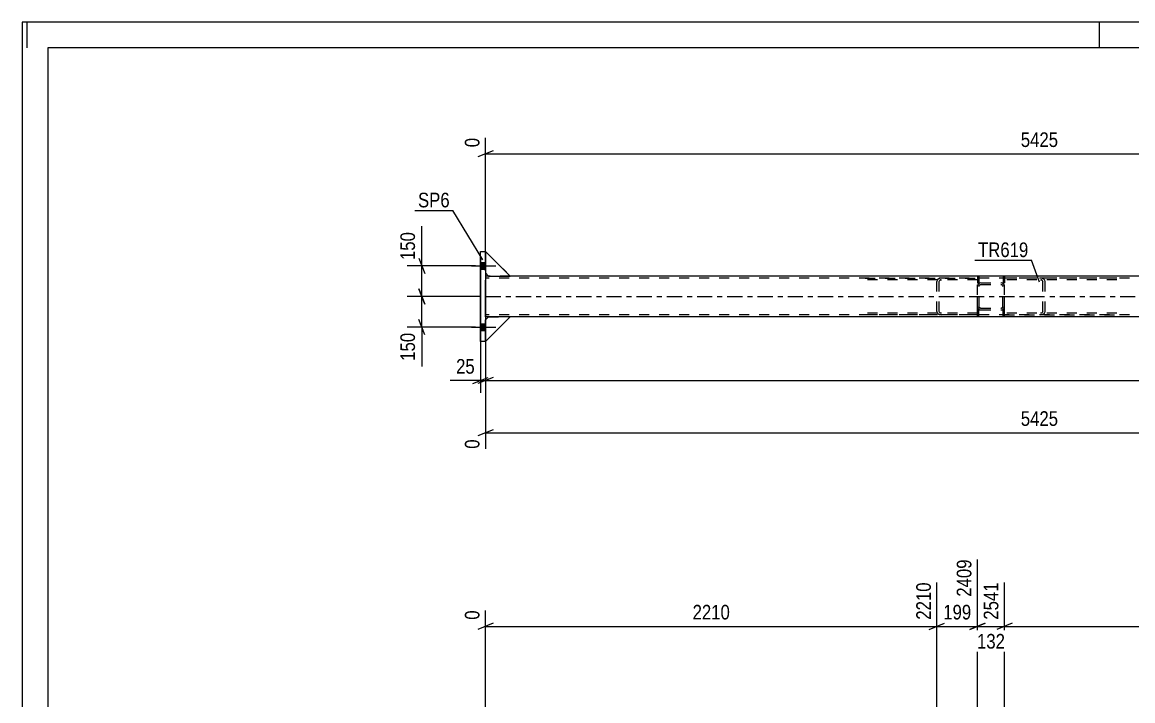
# Model space of a CAD drawing. Header units: millimetres. Extents: x -91 to 750, y -441 to 153.
# Drawn here: x -90.8 to 126.8, y 20.5 to 153.4 of the extents above; entities that cross this region are included whole.
import ezdxf

# ---------------------------------------------------------------- set-up
doc = ezdxf.new("R2010")
doc.units = ezdxf.units.MM
doc.linetypes.add('DXK_LINE_DOT2', pattern=[3.9198, 1.9599, -1.9599])
doc.linetypes.add('DXK_LINE_DOT3', pattern=[5.9187, 2.979, -0.9799, 0.9799, -0.9799])
doc.styles.add('Arial Narrow', font='ARIALN.TTF', dxfattribs={"height": 0.2})

# ---------------------------------------------------------------- blocks, each defined once
blk = doc.blocks.new('Unknown-761553909-1135')
at = {"color": 5, "linetype": 'Continuous'}
for p, q in [((750.23, 153.39), (-90.77, 153.39)), ((-90.77, 153.39), (-90.77, -440.61)), ((-89.77, 148.39), (-89.77, 153.39)), ((120.23, 148.39), (120.23, 153.39)), ((745.23, 148.39), (-85.77, 148.39)), ((-85.77, 148.39), (-85.77, -435.61))]:
    blk.add_line(p, q, dxfattribs=at)
blk = doc.blocks.new('Part-761553909-3096 - 2939')
at = {"color": 7, "linetype": 'DXK_LINE_DOT2'}
for p, q in [((4.8, 103.69), (0, 108.49)), ((0, 108.49), (0, 104.29)), ((0, 104.29), (0.6, 103.69)), ((0.6, 103.69), (4.8, 103.69))]:
    blk.add_line(p, q, dxfattribs=at)
blk = doc.blocks.new('Part-761553909-3084 - 2939')
at = {"color": 2, "linetype": 'Continuous'}
for p, q in [((0, 95.09), (0.6, 95.69)), ((4.8, 95.69), (0, 90.89)), ((0, 90.89), (0, 95.09)), ((4.8, 95.69), (0.6, 95.69))]:
    blk.add_line(p, q, dxfattribs=at)
blk = doc.blocks.new('Part-761553909-2945 - 2939')
at = {"color": 7, "linetype": 'DXK_LINE_DOT2'}
for p, q in [((74.36, 103.29), (96.36, 103.29)), ((96.36, 102.97), (74.36, 102.97)), ((88.48, 102.9), (88.42, 102.65)), ((88.42, 96.73), (88.42, 102.65)), ((88.86, 102.65), (88.89, 102.78)), ((88.86, 96.73), (88.86, 102.65)), ((89.3, 103.29), (88.96, 103.25)), ((89.13, 102.95), (89.3, 102.97)), ((96.36, 96.09), (96.36, 103.29)), ((96.36, 96.41), (74.36, 96.41)), ((96.36, 96.09), (74.36, 96.09)), ((88.42, 96.73), (88.48, 96.49)), ((88.89, 96.61), (88.86, 96.73)), ((88.96, 96.14), (89.3, 96.09)), ((89.3, 96.41), (89.13, 96.44))]:
    blk.add_line(p, q, dxfattribs=at)
for centre, radius, start, end in [((89.16, 102.47), 0.802, 104.5547, 147.5896), ((89.23, 102.56), 0.401, 104.5547, 147.5896), ((89.16, 96.92), 0.802, 212.4104, 255.4453), ((89.23, 96.83), 0.401, 212.4104, 255.4453)]:
    blk.add_arc(centre, radius, start, end, dxfattribs=at)
blk = doc.blocks.new('Part-761553909-2946 - 2939')
at = {"color": 7, "linetype": 'DXK_LINE_DOT2'}
for p, q in [((101.64, 96.09), (101.64, 103.29)), ((123.64, 103.29), (101.64, 103.29)), ((123.64, 102.97), (101.64, 102.97)), ((109.04, 103.25), (108.71, 103.29)), ((108.71, 102.97), (108.88, 102.95)), ((109.11, 102.78), (109.15, 102.65)), ((109.15, 96.73), (109.15, 102.65)), ((109.59, 102.65), (109.52, 102.9)), ((109.59, 96.73), (109.59, 102.65)), ((123.64, 96.41), (101.64, 96.41)), ((101.64, 96.09), (123.64, 96.09)), ((108.88, 96.44), (108.71, 96.41)), ((108.71, 96.09), (109.04, 96.14)), ((109.15, 96.73), (109.11, 96.61)), ((109.52, 96.49), (109.59, 96.73))]:
    blk.add_line(p, q, dxfattribs=at)
for centre, radius, start, end in [((108.77, 102.56), 0.401, 32.4104, 75.4453), ((108.84, 102.47), 0.802, 32.4104, 75.4453), ((108.77, 96.83), 0.401, 284.5547, 327.5896), ((108.84, 96.92), 0.802, 284.5547, 327.5896)]:
    blk.add_arc(centre, radius, start, end, dxfattribs=at)
blk = doc.blocks.new('Part-761553909-2956 - 2939')
at = {"color": 7, "linetype": 'DXK_LINE_DOT2'}
for p, q in [((97, 102.33), (96.76, 102.29)), ((97, 102.33), (101, 102.33)), ((101.25, 102.29), (101, 102.33)), ((96.41, 101.94), (96.36, 101.69)), ((96.36, 97.69), (96.36, 101.69)), ((96.68, 101.69), (96.71, 101.82)), ((96.68, 97.69), (96.68, 101.69)), ((96.88, 101.99), (97, 102.01)), ((97, 102.01), (101, 102.01)), ((101, 102.01), (101.12, 101.99)), ((101.3, 101.82), (101.32, 101.69)), ((101.32, 97.69), (101.32, 101.69)), ((101.64, 101.69), (101.59, 101.94)), ((101.64, 97.69), (101.64, 101.69)), ((96.36, 97.69), (96.41, 97.45)), ((96.71, 97.57), (96.68, 97.69)), ((96.76, 97.1), (97, 97.05)), ((97, 97.37), (96.88, 97.4)), ((97, 97.37), (101, 97.37)), ((97, 97.05), (101, 97.05)), ((101.12, 97.4), (101, 97.37)), ((101, 97.05), (101.25, 97.1)), ((101.32, 97.69), (101.3, 97.57)), ((101.59, 97.45), (101.64, 97.69))]:
    blk.add_line(p, q, dxfattribs=at)
for centre, radius, start, end in [((97, 101.69), 0.64, 112.5, 157.5), ((101, 101.69), 0.64, 22.5, 67.5), ((97, 101.69), 0.32, 112.5, 157.5), ((101, 101.69), 0.32, 22.5, 67.5), ((97, 97.69), 0.64, 202.5, 247.5), ((97, 97.69), 0.32, 202.5, 247.5), ((101, 97.69), 0.32, 292.5, 337.5), ((101, 97.69), 0.64, 292.5, 337.5)]:
    blk.add_arc(centre, radius, start, end, dxfattribs=at)
blk = doc.blocks.new('Part-761553909-3023 - 2939')
at = {"color": 2, "linetype": 'Continuous'}
for p, q in [((-1, 108.49), (0, 108.49)), ((-1, 90.89), (-1, 108.49)), ((0, 108.49), (0, 90.89)), ((0, 90.89), (-1, 90.89))]:
    blk.add_line(p, q, dxfattribs=at)
blk = doc.blocks.new('Part-761553909-3116 - 2939')
at = {"color": 7, "linetype": 'DXK_LINE_DOT2'}
for p, q in [((101.4, 103.53), (101.64, 103.53)), ((101.4, 103.53), (101.4, 102.33)), ((101.4, 103.53), (101.64, 103.53)), ((101.4, 102.33), (101.64, 102.33)), ((101.64, 102.33), (101.4, 102.33)), ((101.64, 103.53), (101.64, 102.33))]:
    blk.add_line(p, q, dxfattribs=at)
blk = doc.blocks.new('Part-761553909-3081 - 2939')
at = {"color": 7, "linetype": 'DXK_LINE_DOT2'}
for p, q in [((0, 95.09), (0.6, 95.69)), ((4.8, 95.69), (0, 90.89)), ((0, 90.89), (0, 95.09)), ((0.6, 95.69), (4.8, 95.69))]:
    blk.add_line(p, q, dxfattribs=at)
blk = doc.blocks.new('Part-761553909-3113 - 2939')
at = {"color": 7, "linetype": 'DXK_LINE_DOT2'}
for p, q in [((96.36, 103.53), (96.6, 103.53)), ((96.36, 103.53), (96.36, 102.33)), ((96.36, 103.53), (96.6, 103.53)), ((96.36, 102.33), (96.6, 102.33)), ((96.6, 102.33), (96.36, 102.33)), ((96.6, 103.53), (96.6, 102.33))]:
    blk.add_line(p, q, dxfattribs=at)
blk = doc.blocks.new('Part-761553909-3077 - 2939')
at = {"color": 2, "linetype": 'Continuous'}
for p, q in [((0.6, 103.69), (0, 103.69)), ((0, 96.49), (0, 102.89)), ((217, 103.69), (4.8, 103.69)), ((0.6, 95.69), (0, 95.69)), ((217, 95.69), (4.8, 95.69))]:
    blk.add_line(p, q, dxfattribs=at)
at = {"color": 7, "linetype": 'DXK_LINE_DOT2'}
for p, q in [((0, 103.69), (0, 102.89)), ((0, 103.69), (0, 103.46)), ((718, 103.29), (0, 103.29)), ((4.8, 103.69), (0.6, 103.69)), ((0, 95.69), (0, 96.49)), ((718, 96.09), (0, 96.09)), ((4.8, 95.69), (0.6, 95.69))]:
    blk.add_line(p, q, dxfattribs=at)
at = {"color": 7, "linetype": 'DXK_LINE_DOT3'}
blk.add_line((0, 99.69), (718, 99.69), dxfattribs=at)
blk = doc.blocks.new('Part-761553909-3087 - 2939')
at = {"color": 7, "linetype": 'DXK_LINE_DOT2'}
for p, q in [((0, 95.09), (0.6, 95.69)), ((4.8, 95.69), (0, 90.89)), ((0, 90.89), (0, 95.09)), ((0.6, 95.69), (4.8, 95.69))]:
    blk.add_line(p, q, dxfattribs=at)
blk = doc.blocks.new('Part-761553909-3090 - 2939')
at = {"color": 7, "linetype": 'DXK_LINE_DOT2'}
for p, q in [((4.8, 103.69), (0, 108.49)), ((0, 108.49), (0, 104.29)), ((0, 104.29), (0.6, 103.69)), ((0.6, 103.69), (4.8, 103.69))]:
    blk.add_line(p, q, dxfattribs=at)
blk = doc.blocks.new('Part-761553909-3093 - 2939')
at = {"color": 2, "linetype": 'Continuous'}
for p, q in [((4.8, 103.69), (0, 108.49)), ((0, 108.49), (0, 104.29)), ((0, 104.29), (0.6, 103.69)), ((0.6, 103.69), (4.8, 103.69))]:
    blk.add_line(p, q, dxfattribs=at)
blk = doc.blocks.new('Part-761553909-3114 - 2939')
at = {"color": 7, "linetype": 'DXK_LINE_DOT2'}
for p, q in [((96.36, 95.85), (96.36, 97.05)), ((96.36, 97.05), (96.6, 97.05)), ((96.6, 97.05), (96.36, 97.05)), ((96.6, 95.85), (96.36, 95.85)), ((96.36, 95.85), (96.6, 95.85)), ((96.6, 95.85), (96.6, 97.05))]:
    blk.add_line(p, q, dxfattribs=at)
blk = doc.blocks.new('Part-761553909-3115 - 2939')
at = {"color": 7, "linetype": 'DXK_LINE_DOT2'}
for p, q in [((101.4, 95.85), (101.4, 97.05)), ((101.4, 97.05), (101.64, 97.05)), ((101.64, 97.05), (101.4, 97.05)), ((101.64, 95.85), (101.4, 95.85)), ((101.4, 95.85), (101.64, 95.85)), ((101.64, 95.85), (101.64, 97.05))]:
    blk.add_line(p, q, dxfattribs=at)
blk = doc.blocks.new('Bolt-761553909-3123 - 2939')
at = {"linetype": 'Continuous'}
for points in [[(0, 105.03), (0, 106.35), (-1, 106.35), (-1, 105.03)], [(0, 105.03), (0, 106.35), (-1, 106.35), (-1, 105.03)], [(0, 93.03), (0, 94.35), (-1, 94.35), (-1, 93.03)], [(0, 93.03), (0, 94.35), (-1, 94.35), (-1, 93.03)]]:
    blk.add_hatch(color=1, dxfattribs=at).paths.add_polyline_path(points)
at = {"color": 1, "linetype": 'Continuous'}
for p, q in [((-2.76, 105.69), (2, 105.69)), ((-2.76, 105.69), (2, 105.69)), ((-1, 106.35), (0, 106.35)), ((-1, 106.35), (0, 106.35)), ((-1, 105.03), (0, 105.03)), ((-1, 105.03), (0, 105.03)), ((-2.76, 93.69), (2, 93.69)), ((-2.76, 93.69), (2, 93.69)), ((-1, 94.35), (0, 94.35)), ((-1, 94.35), (0, 94.35)), ((-1, 93.03), (0, 93.03)), ((-1, 93.03), (0, 93.03))]:
    blk.add_line(p, q, dxfattribs=at)
blk = doc.blocks.new('StraightDimension-761553909-11848 - 4989')
at = {"color": 7, "linetype": 'Continuous'}
for p, q in [((88.42, -5), (88.42, 43.71)), ((0, 7), (0, 38.22)), ((1.5, 35.69), (-1.5, 34.49)), ((0, 35.09), (88.42, 35.09)), ((86.92, 34.49), (89.92, 35.69))]:
    blk.add_line(p, q, dxfattribs=at)
at = {"color": 0, "linetype": 'Continuous'}
for points in [[(87.82, 44.31), (83.62, 44.31), (83.62, 35.79), (87.82, 35.79)], [(-0.6, 38.82), (-4.8, 38.82), (-4.8, 35.79), (-0.6, 35.79)]]:
    blk.add_wipeout(points, dxfattribs=at)
at = {"color": 0}
blk.add_wipeout([(48.46, 35.84), (48.46, 40.04), (39.95, 40.04), (39.95, 35.84)], dxfattribs=at)
at = {"color": 3, "linetype": 'Continuous', "style": 'Arial Narrow'}
for s, height, p in [('2210', 2.863, (87.22, 36.39)), ('0', 2.86, (-1.2, 36.39))]:
    blk.add_text(s, height=height, rotation=90.0002, dxfattribs=at).set_placement(p)
at = {"color": 3, "style": 'Arial Narrow'}
blk.add_text('2210', height=2.863, dxfattribs=at).set_placement((40.55, 36.44))
blk = doc.blocks.new('StraightDimension-761553909-11847 - 4989')
at = {"color": 7, "linetype": 'Continuous'}
for p, q in [((96.36, -5), (96.36, 48.21)), ((88.42, -5), (88.42, 43.71)), ((86.92, 34.49), (89.92, 35.69)), ((88.42, 35.09), (96.36, 35.09)), ((97.86, 35.69), (94.86, 34.49))]:
    blk.add_line(p, q, dxfattribs=at)
at = {"color": 0}
blk.add_wipeout([(95.73, 35.84), (95.73, 40.04), (89.05, 40.04), (89.05, 35.84)], dxfattribs=at)
at = {"color": 0, "linetype": 'Continuous'}
blk.add_wipeout([(95.76, 48.81), (91.56, 48.81), (91.56, 40.29), (95.76, 40.29)], dxfattribs=at)
at = {"color": 3, "linetype": 'Continuous', "style": 'Arial Narrow'}
blk.add_text('2409', height=2.863, rotation=90.0002, dxfattribs=at).set_placement((95.16, 40.89))
at = {"color": 3, "style": 'Arial Narrow'}
blk.add_text('199', height=2.863, dxfattribs=at).set_placement((89.65, 36.44))
blk = doc.blocks.new('StraightDimension-761553909-11845 - 4989')
at = {"color": 7, "linetype": 'Continuous'}
for p, q in [((101.64, -5), (101.64, 43.71)), ((208.42, -5), (208.42, 43.71)), ((103.14, 35.69), (100.14, 34.49)), ((101.64, 35.09), (208.42, 35.09)), ((206.92, 34.49), (209.92, 35.69))]:
    blk.add_line(p, q, dxfattribs=at)
at = {"color": 0, "linetype": 'Continuous'}
blk.add_wipeout([(207.82, 44.31), (203.62, 44.31), (203.62, 35.79), (207.82, 35.79)], dxfattribs=at)
at = {"color": 0}
blk.add_wipeout([(159.29, 35.84), (159.29, 40.04), (150.77, 40.04), (150.77, 35.84)], dxfattribs=at)
at = {"color": 3, "linetype": 'Continuous', "style": 'Arial Narrow'}
blk.add_text('5210', height=2.863, rotation=90.0002, dxfattribs=at).set_placement((207.22, 36.39))
at = {"color": 3, "style": 'Arial Narrow'}
blk.add_text('2669', height=2.863, dxfattribs=at).set_placement((151.37, 36.44))
blk = doc.blocks.new('StraightDimension-761553909-11846 - 4989')
at = {"color": 7, "linetype": 'Continuous'}
for p, q in [((96.36, -5), (96.36, 48.21)), ((101.64, -5), (101.64, 43.71)), ((94.86, 34.49), (97.86, 35.69)), ((96.36, 35.09), (101.64, 35.09)), ((103.14, 35.69), (100.14, 34.49))]:
    blk.add_line(p, q, dxfattribs=at)
at = {"color": 0, "linetype": 'Continuous'}
blk.add_wipeout([(101.04, 44.31), (96.84, 44.31), (96.84, 35.79), (101.04, 35.79)], dxfattribs=at)
at = {"color": 0}
blk.add_wipeout([(102.34, 30.14), (102.34, 34.34), (95.66, 34.34), (95.66, 30.14)], dxfattribs=at)
at = {"color": 3, "linetype": 'Continuous', "style": 'Arial Narrow'}
blk.add_text('2541', height=2.863, rotation=90.0002, dxfattribs=at).set_placement((100.44, 36.39))
at = {"color": 3, "style": 'Arial Narrow'}
blk.add_text('132', height=2.863, dxfattribs=at).set_placement((96.26, 30.74))
blk = doc.blocks.new('StraightDimension-761553909-3288 - 2939')
at = {"color": 7, "linetype": 'Continuous'}
for p, q in [((-13.08, 101.19), (-11.88, 98.19)), ((-1, 99.69), (-15.33, 99.69)), ((-12.48, 93.69), (-12.48, 99.69)), ((-2, 93.69), (-15.33, 93.69)), ((-11.88, 92.19), (-13.08, 95.19))]:
    blk.add_line(p, q, dxfattribs=at)
at = {"color": 0}
blk.add_wipeout([(-13.23, 93.17), (-17.43, 93.17), (-17.43, 86.49), (-13.23, 86.49)], dxfattribs=at)
at = {"color": 7, "linetype": 'Continuous'}
blk.add_line((-12.48, 93.69), (-12.48, 85.96), dxfattribs=at)
blk.add_line((-12.48, 93.69), (-12.48, 85.96), dxfattribs=at)
at = {"color": 3, "style": 'Arial Narrow'}
blk.add_text('150', height=2.863, rotation=90.0002, dxfattribs=at).set_placement((-13.83, 87.09))
blk = doc.blocks.new('StraightDimension-761553909-3168 - 2939')
at = {"color": 7, "linetype": 'Continuous'}
for p, q in [((0, 104.69), (0, 130.74)), ((1.5, 128.21), (-1.5, 127.01)), ((0, 127.61), (217, 127.61))]:
    blk.add_line(p, q, dxfattribs=at)
at = {"color": 0, "linetype": 'Continuous'}
blk.add_wipeout([(-0.6, 131.34), (-4.8, 131.34), (-4.8, 128.31), (-0.6, 128.31)], dxfattribs=at)
at = {"color": 0}
blk.add_wipeout([(112.76, 128.36), (112.76, 132.56), (104.24, 132.56), (104.24, 128.36)], dxfattribs=at)
at = {"color": 3, "linetype": 'Continuous', "style": 'Arial Narrow'}
blk.add_text('0', height=2.86, rotation=90.0002, dxfattribs=at).set_placement((-1.2, 128.91))
at = {"color": 3, "style": 'Arial Narrow'}
blk.add_text('5425', height=2.863, dxfattribs=at).set_placement((104.84, 128.96))
blk = doc.blocks.new('StraightDimension-761553909-3279 - 2939')
at = {"color": 7, "linetype": 'Continuous'}
for p, q in [((-13.08, 107.19), (-11.88, 104.19)), ((-2, 105.69), (-15.33, 105.69)), ((-12.48, 99.69), (-12.48, 105.69)), ((-11.88, 98.19), (-13.08, 101.19)), ((-1, 99.69), (-15.33, 99.69))]:
    blk.add_line(p, q, dxfattribs=at)
at = {"color": 0}
blk.add_wipeout([(-13.23, 112.9), (-17.43, 112.9), (-17.43, 106.22), (-13.23, 106.22)], dxfattribs=at)
at = {"color": 7, "linetype": 'Continuous'}
blk.add_line((-12.48, 105.69), (-12.48, 113.43), dxfattribs=at)
blk.add_line((-12.48, 105.69), (-12.48, 113.43), dxfattribs=at)
at = {"color": 3, "style": 'Arial Narrow'}
blk.add_text('150', height=2.863, rotation=90.0002, dxfattribs=at).set_placement((-13.83, 106.82))
blk = doc.blocks.new('StraightDimension-761553909-3298 - 2939')
at = {"color": 7, "linetype": 'Continuous'}
for p, q in [((0, 94.69), (0, 69.87)), ((1.5, 73.6), (-1.5, 72.4)), ((0, 73), (217, 73))]:
    blk.add_line(p, q, dxfattribs=at)
at = {"color": 0}
blk.add_wipeout([(112.76, 73.75), (112.76, 77.95), (104.24, 77.95), (104.24, 73.75)], dxfattribs=at)
at = {"color": 0, "linetype": 'Continuous'}
blk.add_wipeout([(-0.6, 72.3), (-4.8, 72.3), (-4.8, 69.27), (-0.6, 69.27)], dxfattribs=at)
at = {"color": 3, "style": 'Arial Narrow'}
blk.add_text('5425', height=2.863, dxfattribs=at).set_placement((104.84, 74.35))
at = {"color": 3, "linetype": 'Continuous', "style": 'Arial Narrow'}
blk.add_text('0', height=2.86, rotation=90.0002, dxfattribs=at).set_placement((-1.2, 69.87))
blk = doc.blocks.new('StraightDimension-761553909-11999 - 2939')
at = {"color": 7, "linetype": 'Continuous'}
for p, q in [((0, 107.49), (0, 80.82)), ((1.5, 83.82), (-1.5, 82.62)), ((0, 83.22), (718, 83.22))]:
    blk.add_line(p, q, dxfattribs=at)
blk = doc.blocks.new('StraightDimension-761553909-12000 - 2939')
at = {"color": 7, "linetype": 'Continuous'}
for p, q in [((-1, 107.49), (-1, 80.82)), ((0, 107.49), (0, 80.82)), ((-2.5, 82.62), (0.5, 83.82)), ((1.5, 83.82), (-1.5, 82.62)), ((-1, 83.22), (0, 83.22))]:
    blk.add_line(p, q, dxfattribs=at)
at = {"color": 0}
blk.add_wipeout([(-1.53, 83.97), (-1.53, 88.17), (-6.38, 88.17), (-6.38, 83.97)], dxfattribs=at)
at = {"color": 7, "linetype": 'Continuous'}
blk.add_line((-1, 83.22), (-6.91, 83.22), dxfattribs=at)
blk.add_line((-1, 83.22), (-6.91, 83.22), dxfattribs=at)
at = {"color": 3, "style": 'Arial Narrow'}
blk.add_text('25', height=2.863, dxfattribs=at).set_placement((-5.78, 84.57))
blk = doc.blocks.new('Mark-761553909-3019 - 2939')
at = {"color": 0}
blk.add_wipeout([(-7.03, 117.14), (-7.03, 120.14), (-13.24, 120.14), (-13.24, 117.14)], dxfattribs=at)
blk.add_wipeout([(-7.03, 117.14), (-7.03, 120.14), (-13.24, 120.14), (-13.24, 117.14)], dxfattribs=at)
at = {"color": 30, "linetype": 'Continuous'}
for p in [(-13.84, 116.54), (-0.51, 106.84)]:
    blk.add_line(p, (-6.43, 116.54), dxfattribs=at)
at = {"color": 3, "style": 'Arial Narrow'}
blk.add_text('SP6', height=2.863, dxfattribs=at).set_placement((-13.24, 117.14))
blk = doc.blocks.new('Mark-761553909-3073 - 2939')
at = {"color": 0}
blk.add_wipeout([(106.32, 107.4), (106.32, 110.4), (96.46, 110.4), (96.46, 107.4)], dxfattribs=at)
blk.add_wipeout([(106.32, 107.4), (106.32, 110.4), (96.46, 110.4), (96.46, 107.4)], dxfattribs=at)
at = {"color": 30, "linetype": 'Continuous'}
for p in [(95.86, 106.8), (108.51, 102.47)]:
    blk.add_line(p, (106.92, 106.8), dxfattribs=at)
at = {"color": 3, "style": 'Arial Narrow'}
blk.add_text('TR619', height=2.863, dxfattribs=at).set_placement((96.46, 107.4))

msp = doc.modelspace()

# ---------------------------------------------------------------- block references
for name in ['Unknown-761553909-1135', 'Part-761553909-3023 - 2939', 'Part-761553909-3096 - 2939', 'Part-761553909-3090 - 2939', 'Part-761553909-3093 - 2939', 'Bolt-761553909-3123 - 2939', 'Part-761553909-3077 - 2939', 'Part-761553909-2945 - 2939', 'Part-761553909-3113 - 2939', 'Part-761553909-2956 - 2939', 'Part-761553909-3116 - 2939', 'Part-761553909-2946 - 2939', 'Part-761553909-3114 - 2939', 'Part-761553909-3115 - 2939', 'Part-761553909-3084 - 2939', 'Part-761553909-3081 - 2939', 'Part-761553909-3087 - 2939']:
    msp.add_blockref(name, (0, 0))

# ---------------------------------------------------------------- next in the draw order: block references
for name in ['StraightDimension-761553909-3168 - 2939', 'StraightDimension-761553909-3288 - 2939', 'StraightDimension-761553909-11848 - 4989', 'StraightDimension-761553909-11845 - 4989']:
    msp.add_blockref(name, (0, 0))

# ---------------------------------------------------------------- next in the draw order: block references
for name in ['StraightDimension-761553909-3279 - 2939', 'StraightDimension-761553909-3298 - 2939', 'StraightDimension-761553909-11847 - 4989']:
    msp.add_blockref(name, (0, 0))

# ---------------------------------------------------------------- next in the draw order: block references
for name in ['StraightDimension-761553909-11999 - 2939', 'StraightDimension-761553909-11846 - 4989']:
    msp.add_blockref(name, (0, 0))

# ---------------------------------------------------------------- next in the draw order: block references
for name in ['Mark-761553909-3073 - 2939', 'StraightDimension-761553909-12000 - 2939']:
    msp.add_blockref(name, (0, 0))

# ---------------------------------------------------------------- next in the draw order: block references
msp.add_blockref('Mark-761553909-3019 - 2939', (0, 0))

doc.saveas('drawing.dxf')
